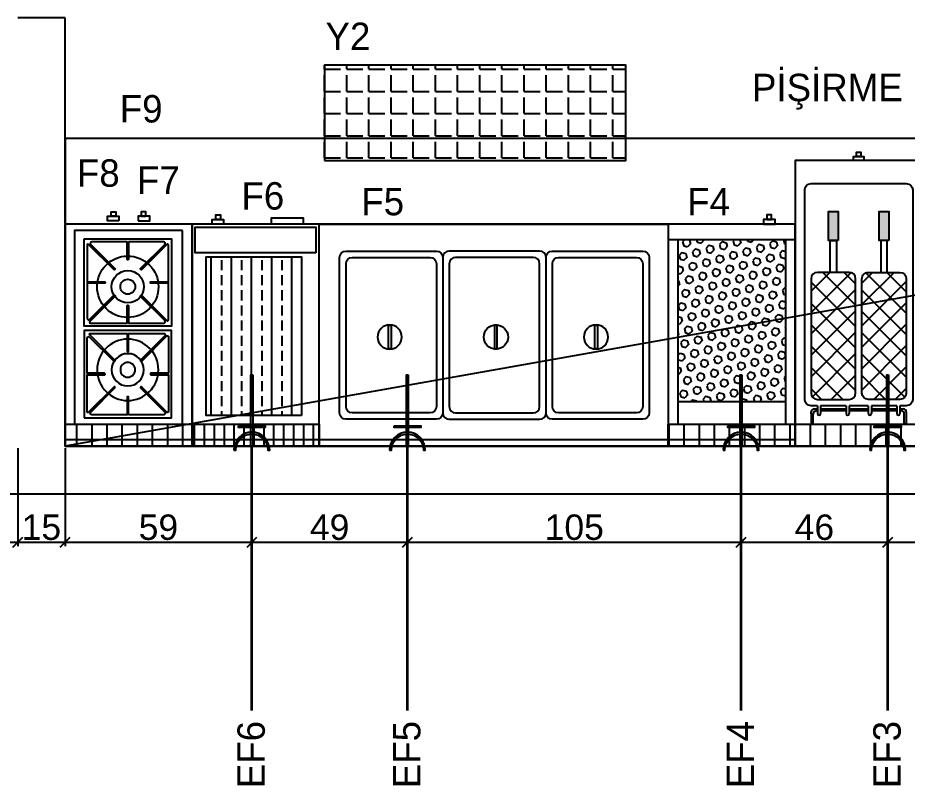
# Model space of a CAD drawing. Header units: millimetres. Extents: x 63882 to 85892, y -58394 to -53173.
# Drawn here: x 69364.8 to 69645, y -55480.7 to -55238.9 of the extents above; entities that cross this region are included whole.
import ezdxf
from ezdxf.enums import TextEntityAlignment as Align

# ---------------------------------------------------------------- set-up
doc = ezdxf.new("R2010")
doc.units = ezdxf.units.MM
doc.header["$LTSCALE"] = 5
doc.layers.add('ELEKTRİK', color=10, linetype='Continuous')
doc.layers.add('S2000-002 Çizgi', color=7, linetype='Continuous')
doc.layers.add('ELK', color=1, linetype='Continuous', lineweight=35)
doc.styles.get("Standard").update_dxf_attribs({"font": 'arial.ttf'})
doc.styles.add('TAKSİM', font='GOTHIC.TTF', dxfattribs={"height": 20})
doc.dimstyles.new('OLCU50', dxfattribs={"dimtxt": 8, "dimasz": 3, "dimexe": 1.25, "dimexo": 0.625, "dimtad": 1, "dimdec": 0, "dimtxsty": 'Standard', "dimblk": 'OBLIQUE', "dimcen": 2.5, "dimclrd": 256, "dimclre": 251, "dimclrt": 25, "dimadec": 0, "dimazin": 0, "dimtfac": 1, "dimtdec": 0, "dimtmove": 0, "dimatfit": 3, "dimldrblk": 'OBLIQUE', "dimfxl": 1, "dimarcsym": 0})
pattern_1 = [(45, (-3503.476326109328, -4976.522435194268), (-3.367596045400931, 3.367596045400932), []), (135, (-3503.476326109328, -4976.522435194268), (-3.367596045400932, -3.367596045400931), [])]
pattern_2 = [(45, (-3543.476326109328, -4976.522435194268), (-3.367596045400931, 3.367596045400932), []), (135, (-3543.476326109328, -4976.522435194268), (-3.367596045400932, -3.367596045400931), [])]

# ---------------------------------------------------------------- blocks, each defined once
blk = doc.blocks.new('A$C604B7618')
at = {"layer": 'S2000-002 Çizgi'}
blk.add_lwpolyline([(9.0837897915e-06, 30.56934416526383), (30.56934988002058, 30.56934416526383), (30.56934988002058, 3.3690312193e-06), (9.0837897915e-06, 3.3690312193e-06), (9.0837897915e-06, 30.56934416526383)], dxfattribs=at)
blk.add_lwpolyline([(15.54676230766154, 29.52101286223842), (15.54676230766154, 23.4406913046887, -0.4142135623730951), (15.33709604705655, 23.23102504408325), (15.23226291675382, 23.23102504408325, -0.4142135623730951), (15.02259665614838, 23.4406913046887), (15.02259665614838, 29.52101286223842), (2.684429298277336, 29.52101286223842, 0.6681786379192877), (2.313788211627525, 28.62620612407591), (10.80522009634524, 20.13477423935729, -0.8104432851896715), (10.38341604437301, 19.81529611802944), (1.585224429712525, 28.61348773269038, 0.6681786379193126), (1.048340386815198, 28.39110308070031), (1.048340386815198, 15.54675659290387), (7.128661944364921, 15.54675659290387, -0.4142135623730951), (7.338328204970366, 15.33709033229934), (7.338328204970366, 15.23225720199661, -0.4142135623730951), (7.128661944364921, 15.02259094139117), (1.048340386815198, 15.02259094139117), (1.048340386815198, 2.684423583519674, 0.6681786379192877), (1.943147124977713, 2.313782496869862), (10.43457900969588, 10.80521438158757, -0.8104432851896715), (10.75405713102418, 10.3834103296158), (1.955865516363246, 1.585218714955772, 0.6681786379193126), (2.17825016835377, 1.048334672058444), (15.02259665614838, 1.048334672057535), (15.02259665614838, 7.128656229607258, -0.4142135623730951), (15.23226291675382, 7.338322490212701), (15.33709604705655, 7.338322490212701, -0.4142135623730951), (15.54676230766154, 7.128656229607258), (15.54676230766154, 1.048334672057535), (27.88492966553258, 1.048334672057535, 0.6681786379192877), (28.25557075218285, 1.94314141022005), (19.76413886746513, 10.43457329493776, -0.8104432851896717), (20.18594291943736, 10.75405141626561), (28.9841345340974, 1.955859801605583, 0.6681786379193126), (29.52101857699472, 2.178244453595652), (29.52101857699472, 15.02259094139117), (23.440697019445, 15.02259094139117, -0.4142135623730951), (23.23103075883955, 15.23225720199661), (23.23103075884001, 15.33709033229934, -0.4142135623730951), (23.440697019445, 15.54675659290387), (29.52101857699472, 15.54675659290387), (29.52101857699472, 28.39110308070031, 0.6681786379193126), (28.9841345340974, 28.61348773269038), (20.18594291943736, 19.81529611802944, -0.8104432851896715), (19.76413886746513, 20.13477423935729), (28.25557075218285, 28.62620612407591, 0.6681786379192877), (27.88492966553258, 29.52101286223842)], format="xyb", close=True, dxfattribs=at)
for radius in [10.75000880901227, 5.655118676306867, 2.598184596683391]:
    blk.add_circle((15.28470044665027, 13.79798802426285), radius, dxfattribs=at)
blk = doc.blocks.new('A$C75D42FA3')
at = {"layer": 'S2000-002 Çizgi'}
h = blk.add_hatch(dxfattribs=at)
h.set_pattern_fill('ANSI31', color=256, scale=1.5, angle=45, style=0)
h.set_pattern_definition([(90, (-2508.419017837878, -6411.801167587197), (-4.762499999999998, 9e-16), [])])
h.paths.add_polyline_path([(40.00002483046046, 66.91601089564074), (40.00002483046046, 73.91601089564074), (2.483046046108939e-05, 73.91601089564074), (2.483046046108939e-05, 66.91601089564074)])
for points in [[(2.483046046108939e-05, 3.916010895640738), (40.00002483046228, 3.916010895640738), (40.00002483046046, 73.91601089564074), (2.483046046108939e-05, 73.91601089564074)], [(40.00002483046046, 66.91601089564074), (2.483046046108939e-05, 66.91601089564074), (2.483046046108939e-05, 73.91601089564074), (40.00002483046046, 73.91601089564074)], [(3.000024830460461, 5.916010895640738), (37.00002483046228, 5.916010895640738), (37.00002483046046, 66.91601089564074), (3.000024830460461, 66.91601089564074)], [(16.97904888955782, 2.916010895640738), (13.33404888955829, 2.916010895640738), (13.33404888955829, 1.458010895642019), (16.97904888955782, 1.458010895642019)], [(23.02100077136402, 2.916010895640738), (26.66600077136536, 2.916010895640738), (26.66600077136536, 1.458010895642019), (23.02100077136402, 1.458010895642019)], [(16.01194195052994, 1.458010895642019), (14.55394195052941, 1.458010895642019), (14.55394195052941, 1.089564329959103e-05), (16.01194195052994, 1.089564329959103e-05)], [(23.9881077103928, 1.458010895642019), (25.44610771039333, 1.458010895642019), (25.44610771039333, 1.089564329959103e-05), (23.9881077103928, 1.089564329959103e-05)]]:
    blk.add_lwpolyline(points, close=True, dxfattribs=at)
at = {"layer": 'S2000-002 Çizgi', "xscale": -0.8999999999996362, "yscale": 0.8999999999996362, "zscale": 0.9}
blk.add_blockref('A$C604B7618', (34.00003300587196, 37.40360114691566), dxfattribs=at)
at = {"layer": 'S2000-002 Çizgi', "xscale": 0.8999999999996362, "yscale": 0.8999999999996362, "zscale": 0.8999999999996362, "rotation": 180}
blk.add_blockref('A$C604B7618', (34.00003300587196, 36.06322986375517), dxfattribs=at)
blk = doc.blocks.new('A$C10DD08F9')
at = {"layer": 'S2000-002 Çizgi'}
h = blk.add_hatch(dxfattribs=at)
h.set_pattern_fill('ANSI31', color=256, scale=1.5, angle=45, style=0)
h.set_pattern_definition([(90, (-3928.432138287004, -4962.945778667179), (-4.762499999999998, 9e-16), [])])
h.paths.add_polyline_path([(39.99999906580388, 65.91599042231019), (39.99999906580388, 72.91599042230928), (-9.341961231257301e-07, 72.91599042230928), (-9.341961231257301e-07, 65.91599042231019)])
h = blk.add_hatch(dxfattribs=at)
h.set_pattern_fill('HEX', color=256, scale=0.4, angle=45, style=0)
h.set_pattern_definition([(45, (-4118.818437879316, -4991.207810600419), (-1.555425615003173, 1.555425615003173), [1.27, -2.54]), (165, (-4118.818437879316, -4991.207810600419), (-0.5693252887881958, -2.124750903791368), [1.27, -2.54]), (104.9999999999999, (-4117.920412267207, -4990.309784988312), (-2.124750903791368, -0.5693252887881949), [1.27, -2.54])])
h.paths.add_polyline_path([(36.99999906580388, 58.91599042231019), (2.999999065803876, 58.91599042231019), (2.999999065803877, 7.915990422310187), (36.99999906580388, 7.915990422310187)])
blk.add_line((-9.341961231257301e-07, 7.915990422310188), (39.99999906580388, 7.915990422310188), dxfattribs=at)
for points in [[(-9.341961231257301e-07, 2.915990422310188), (39.99999906580388, 2.915990422310188), (39.99999906580388, 72.91599042231019), (-9.341961231257301e-07, 72.91599042231019)], [(-9.341961231257301e-07, 72.91599042230928), (39.99999906580388, 72.91599042230928), (39.99999906580388, 65.91599042231019), (-9.341961231257301e-07, 65.91599042231019)], [(2.999999065803877, 58.91599042231019), (36.99999906580388, 58.91599042231019), (36.99999906580388, 65.91599042231019), (2.999999065803877, 65.91599042231019)], [(9.94486836778242, 2.915990422310188), (6.299868367781983, 2.915990422310188), (6.299868367781983, 1.457990422309649), (9.94486836778242, 1.457990422309649)], [(8.977761428752729, 1.457990422309649), (7.519761428754009, 1.457990422309649), (7.519761428754009, -9.57768997977837e-06), (8.977761428752729, -9.57768997977837e-06)]]:
    blk.add_lwpolyline(points, close=True, dxfattribs=at)
blk.add_lwpolyline([(2.999999065803877, 62.91599042231019), (2.999999065803877, 7.915990422310188), (36.99999906580388, 7.915990422310188), (36.99999906580388, 62.91599042231019)], dxfattribs=at)
blk = doc.blocks.new('A$C606A0E10')
at = {"layer": 'S2000-002 Çizgi'}
h = blk.add_hatch(dxfattribs=at)
h.set_pattern_fill('ANSI31', color=256, scale=25, angle=45, style=0)
h.set_pattern_definition([(90, (-3682.999996235978, -7890.54763265711), (-3.125, 7e-16), [])])
h.paths.add_polyline_path([(9.626631253922824e-06, 72.91599042230746), (9.626631253922824e-06, 65.91599042230837), (40.00000962663034, 65.91599042230837), (40.00000962663034, 72.91599042230746)])
h = blk.add_hatch(dxfattribs=at)
h.set_pattern_fill('ANSI33', color=256, angle=45, style=0)
h.set_pattern_definition([(90, (-2871.403787151812, -4914.46055025744), (-6.349999999999999, 1.3e-15), []), (90, (-2868.228785780403, -4911.285548886028), (-6.349999999999999, 1.3e-15), [3.174999999999999, -1.587499999999999])])
h.paths.add_polyline_path([(35.52884662762881, 63.20599334096688), (5.528846627626991, 63.20599334096687), (5.528846627626989, 13.20599334096778), (35.52884662762881, 13.20599334096778)])
for points in [[(9.626631253922824e-06, 2.915990422308369), (40.00000962663034, 2.915990422308369), (40.00000962663034, 72.91599042230837), (9.626631253922824e-06, 72.91599042230837)], [(9.626631253922824e-06, 72.91599042230746), (40.00000962663034, 72.91599042230746), (40.00000962663034, 65.91599042230837), (9.626631253922824e-06, 65.91599042230837)], [(5.52884662762699, 63.20599334096687), (35.52884662762881, 63.20599334096687), (35.52884662762881, 13.20599334096778), (5.52884662762699, 13.20599334096778)], [(1.000009626630344, 11.91599042230746), (39.00000962663034, 11.91599042230746), (39.00000962663034, 3.915990422308369), (1.000009626630344, 3.915990422308369)], [(5.000009626630344, 2.915990422308369), (15.00000962663034, 2.915990422308369), (15.00000962663034, 0.9159904223074591), (5.000009626630344, 0.9159904223074591)], [(30.05514032465271, 2.915990422308369), (33.70014032465224, 2.915990422308369), (33.70014032465224, 1.45799042230783), (30.05514032465271, 1.45799042230783)], [(31.02224726368149, 1.45799042230783), (32.48024726368021, 1.45799042230783), (32.48024726368021, -9.577691798767773e-06), (31.02224726368149, -9.577691798767773e-06)]]:
    blk.add_lwpolyline(points, close=True, dxfattribs=at)
blk = doc.blocks.new('A$C4383204F')
at = {"layer": 'S2000-002 Çizgi'}
for points in [[(50.99999766901965, 32.4999976342533), (1.999997669019649, 32.49999763425512, 0.4142135623731128), (-2.330980351e-06, 30.49999763425513), (-2.330980351e-06, 1.999997634253304, 0.4142135623730951), (1.999997669019649, -2.3657466954e-06), (50.99999766901965, -2.3657448764e-06, 0.4142135623730774), (52.99999766901965, 1.999997634255123), (52.99999766901965, 30.49999763425331, 0.4142135623730951)], [(48.99999766901965, 30.4999976342524), (3.999997669021468, 30.49999763425331, 0.4142135623731679), (1.999997669019649, 28.4999976342533), (1.999997669021468, 3.999997634253304, 0.4142135623731362), (3.999997669021468, 1.999997634253304), (48.99999766901965, 1.999997634254214, 0.4142135623730466), (50.99999766901965, 3.999997634254214), (50.99999766901965, 28.4999976342524, 0.4142135623730541)]]:
    blk.add_lwpolyline(points, format="xyb", close=True, dxfattribs=at)
blk.add_lwpolyline([(29.67919339761647, 16.18015940963141), (22.18133488563399, 16.18015940963141), (22.18133488563399, 15.43078995374253), (29.67919339761647, 15.43078995374253)], close=True, dxfattribs=at)
blk.add_circle((25.93026414162523, 15.78015940963178), 3.823091046240757, dxfattribs=at)
blk = doc.blocks.new('A$C662C3301')
at = {"layer": 'S2000-002 Çizgi'}
blk.add_lwpolyline([(0.0002472584892529994, 70.00004078797065), (110.0002472584893, 70.00004078797065), (110.0002472584893, 4.078797064721584e-05), (0.0002472584892529994, 4.078797064721584e-05)], close=True, dxfattribs=at)
at = {"layer": 'S2000-002 Çizgi', "extrusion": (0, 0, -1), "zscale": -1, "rotation": 90}
for p in [(-6.500249624237767, 8.500043118954636), (-71.50024962423777, 8.500043118954636)]:
    blk.add_blockref('A$C4383204F', p, dxfattribs=at)
at = {"layer": 'S2000-002 Çizgi', "rotation": 90}
blk.add_blockref('A$C4383204F', (71.50024489274801, 8.500043118954636), dxfattribs=at)
blk = doc.blocks.new('A$C537127FE')
at = {"layer": 'S2000-002 Çizgi'}
h = blk.add_hatch(dxfattribs=at)
h.set_pattern_fill('ANSI31', color=256, scale=1.5, angle=45, style=0)
h.set_pattern_definition([(90, (-3458.603068769563, -4973.738686484537), (-4.762499999999998, 9e-16), [])])
h.paths.add_polyline_path([(2.237138688e-07, 92.62440592475286), (2.237138688e-07, 85.62440592475288), (80.00000022371385, 85.62440592475288), (80.00000022371385, 92.62440592475286)])
h = blk.add_hatch(color=256, dxfattribs=at)
h.paths.add_polyline_path([(35.00000022371342, 81.80148449814897), (35.00000022371387, 82.43931733576937), (35.00000022371478, 85.62440592475376), (34.36216738609437, 85.62440592475288), (34.36216738609437, 82.43931733576937, -0.4142135623722854), (33.3621673860971, 81.43931733576937), (33.00000022371432, 81.43931733576754), (33.00000022371432, 80.80148449814806), (34.00000022371524, 80.80148449814988, 0.414213562372296)])
h.paths.add_polyline_path([(32.00000022371432, 81.43931733576846), (24.00000022371478, 81.43931733576846), (24.00000022371387, 80.80148449814897), (32.00000022371432, 80.80148449814897)])
h.paths.add_polyline_path([(23.00000022371432, 81.43931733576846), (17.00000022371341, 81.43931733576846), (17.00000022371341, 80.80148449814897), (23.00000022371432, 80.80148449814897)])
h.paths.add_polyline_path([(16.0000002237125, 81.43931733576754), (8.000000223713414, 81.43931733576846), (8.000000223713414, 80.80148449814988), (16.00000022371296, 80.80148449814988)])
h.paths.add_polyline_path([(5.637833061332913, 82.43931733576757), (5.637833061333366, 85.62440592475288), (5.000000223712958, 85.62440592475288), (5.000000223714323, 81.80148449814988, 0.4142135623730951), (6.000000223714322, 80.80148449814988), (6.637833061333366, 80.80148449814988), (7.000000223713413, 80.80148449814988), (7.000000223713413, 81.43931733576846), (6.637833061332913, 81.43931733576846, -0.4142135623728287)])
h = blk.add_hatch(color=256, dxfattribs=at)
h.paths.add_polyline_path([(75.00000022371343, 81.80148449814897), (75.00000022371387, 82.43931733576937), (75.00000022371478, 85.62440592475376), (74.36216738609438, 85.62440592475288), (74.36216738609438, 82.43931733576937, -0.4142135623722854), (73.3621673860971, 81.43931733576937), (73.00000022371431, 81.43931733576754), (73.00000022371431, 80.80148449814806), (74.00000022371523, 80.80148449814988, 0.414213562372296)])
h.paths.add_polyline_path([(72.00000022371431, 81.43931733576846), (64.00000022371478, 81.43931733576846), (64.00000022371385, 80.80148449814897), (72.00000022371431, 80.80148449814897)])
h.paths.add_polyline_path([(63.00000022371432, 81.43931733576846), (57.00000022371341, 81.43931733576846), (57.00000022371341, 80.80148449814897), (63.00000022371432, 80.80148449814897)])
h.paths.add_polyline_path([(56.00000022371251, 81.43931733576754), (48.00000022371341, 81.43931733576846), (48.00000022371341, 80.80148449814988), (56.00000022371296, 80.80148449814988)])
h.paths.add_polyline_path([(45.63783306133291, 82.43931733576757), (45.63783306133337, 85.62440592475288), (45.00000022371295, 85.62440592475288), (45.00000022371432, 81.80148449814988, 0.4142135623730951), (46.00000022371432, 80.80148449814988), (46.63783306133336, 80.80148449814988), (47.00000022371341, 80.80148449814988), (47.00000022371341, 81.43931733576846), (46.63783306133291, 81.43931733576846, -0.4142135623728287)])
h = blk.add_hatch(dxfattribs=at)
h.set_pattern_fill('ANSI37', color=256, scale=1.5, style=0)
h.set_pattern_definition(pattern_2)
h.paths.add_polyline_path([(19.00000022371387, 75.84065721502066, 0.4142135623730686), (17.00000022371405, 77.84065721502066), (7.000000223713597, 77.84065721502157, 0.4142135623731176), (5.000000223713414, 75.8406572150216), (5.000000223712958, 39.84065721502341, 0.4142135623730725), (7.000000223712777, 37.84065721502339), (17.00000022371369, 37.84065721502247, 0.4142135623731216), (19.00000022371387, 39.84065721502247)])
h = blk.add_hatch(dxfattribs=at)
h.set_pattern_fill('ANSI37', color=256, scale=1.5, style=0)
h.set_pattern_definition(pattern_2)
h.paths.add_polyline_path([(35.00000022371433, 75.8406572150216, 0.414213562373118), (33.00000022371414, 77.84065721502157), (23.00000022371369, 77.84065721502066, 0.4142135623730686), (21.00000022371387, 75.84065721502066), (21.00000022371387, 39.84065721502247, 0.4142135623731216), (23.00000022371405, 37.84065721502247), (33.00000022371496, 37.84065721502339, 0.4142135623730722), (35.00000022371478, 39.84065721502341)])
h = blk.add_hatch(dxfattribs=at)
h.set_pattern_fill('ANSI37', color=256, scale=1.5, style=0)
h.set_pattern_definition(pattern_1)
h.paths.add_polyline_path([(59.00000022371385, 75.84065721502066, 0.4142135623730679), (57.00000022371405, 77.84065721502066), (47.0000002237136, 77.84065721502157, 0.414213562373118), (45.00000022371341, 75.8406572150216), (45.00000022371295, 39.84065721502341, 0.4142135623730721), (47.00000022371278, 37.84065721502339), (57.00000022371368, 37.84065721502247, 0.4142135623731221), (59.00000022371385, 39.84065721502247)])
h = blk.add_hatch(dxfattribs=at)
h.set_pattern_fill('ANSI37', color=256, scale=1.5, style=0)
h.set_pattern_definition(pattern_1)
h.paths.add_polyline_path([(75.00000022371431, 75.8406572150216, 0.414213562373118), (73.00000022371412, 77.84065721502157), (63.00000022371368, 77.84065721502066, 0.4142135623730679), (61.00000022371387, 75.84065721502066), (61.00000022371387, 39.84065721502247, 0.4142135623731221), (63.00000022371405, 37.84065721502247), (73.00000022371495, 37.84065721502339, 0.4142135623730722), (75.00000022371478, 39.84065721502341)])
for points in [[(10.49462161914152, 27.84065721502248), (13.5053788282853, 27.84065721502248), (13.5053788282853, 18.67536257861775), (10.49462161914152, 18.67536257861775)], [(26.49462161914243, 27.84065721502248), (29.50537882828621, 27.84065721502248), (29.50537882828621, 18.67536257861775), (26.49462161914243, 18.67536257861775)], [(50.49462161914153, 27.84065721502248), (53.50537882828529, 27.84065721502248), (53.50537882828529, 18.67536257861775), (50.49462161914153, 18.67536257861775)], [(66.49462161914242, 27.84065721502248), (69.50537882828621, 27.84065721502248), (69.50537882828621, 18.67536257861775), (66.49462161914242, 18.67536257861775)]]:
    blk.add_hatch(color=256, dxfattribs=at).paths.add_polyline_path(points)
for p, q in [((5.000000223714323, 81.80148449814988), (5.000000223713868, 85.62440592475288)), ((5.000000223713868, 85.62440592475288), (5.637833061333366, 85.62440592475288)), ((5.637833061333366, 85.62440592475288), (5.637833061332913, 82.43931733576846)), ((34.36216738609437, 85.62440592475288), (34.36216738609437, 82.43931733576937)), ((35.00000022371387, 85.62440592475288), (34.36216738609437, 85.62440592475288)), ((35.00000022371387, 82.43931733576937), (35.00000022371433, 85.62440592475288)), ((45.00000022371387, 85.62440592475288), (45.63783306133337, 85.62440592475288)), ((45.00000022371432, 81.80148449814988), (45.00000022371387, 85.62440592475288)), ((45.63783306133337, 85.62440592475288), (45.63783306133291, 82.43931733576846)), ((75.00000022371387, 85.62440592475288), (74.36216738609438, 85.62440592475288)), ((74.36216738609438, 85.62440592475288), (74.36216738609438, 82.43931733576937)), ((75.00000022371387, 82.43931733576937), (75.00000022371431, 85.62440592475288)), ((6.637833061332913, 81.43931733576846), (7.000000223712959, 81.43931733576846)), ((7.000000223713413, 79.84065721502157), (7.000000223713413, 82.31664197863849)), ((8.000000223713414, 79.84065721502157), (8.000000223713414, 82.31664197863849)), ((8.00000022371296, 81.43931733576846), (16.00000022371341, 81.43931733576846)), ((16.00000022371341, 79.84065721502157), (16.00000022371341, 82.31664197863849)), ((17.00000022371341, 79.84065721502157), (17.00000022371341, 82.31664197863849)), ((17.00000022371341, 81.43931733576846), (23.00000022371432, 81.43931733576846)), ((23.00000022371432, 79.84065721502157), (23.00000022371432, 82.31664197863849)), ((24.00000022371433, 79.84065721502157), (24.00000022371433, 82.31664197863849)), ((24.00000022371433, 81.43931733576846), (32.00000022371432, 81.43931733576846)), ((32.00000022371432, 79.84065721502157), (32.00000022371432, 82.31664197863849)), ((33.00000022371432, 79.84065721502157), (33.00000022371432, 82.31664197863849)), ((33.00000022371387, 81.43931733576846), (33.36216738609437, 81.43931733576937)), ((35.00000022371387, 82.43931733576937), (35.00000022371342, 81.80148449814988)), ((46.63783306133291, 81.43931733576846), (47.00000022371296, 81.43931733576846)), ((47.00000022371341, 79.84065721502157), (47.00000022371341, 82.31664197863849)), ((48.00000022371341, 79.84065721502157), (48.00000022371341, 82.31664197863849)), ((48.00000022371296, 81.43931733576846), (56.00000022371341, 81.43931733576846)), ((56.00000022371341, 79.84065721502157), (56.00000022371341, 82.31664197863849)), ((57.00000022371341, 79.84065721502157), (57.00000022371341, 82.31664197863849)), ((57.00000022371341, 81.43931733576846), (63.00000022371432, 81.43931733576846)), ((63.00000022371432, 79.84065721502157), (63.00000022371432, 82.31664197863849)), ((64.00000022371434, 79.84065721502157), (64.00000022371434, 82.31664197863849)), ((64.00000022371434, 81.43931733576846), (72.00000022371431, 81.43931733576846)), ((72.00000022371431, 79.84065721502157), (72.00000022371431, 82.31664197863849)), ((73.00000022371431, 79.84065721502157), (73.00000022371431, 82.31664197863849)), ((73.00000022371387, 81.43931733576846), (73.36216738609438, 81.43931733576937)), ((75.00000022371387, 82.43931733576937), (75.00000022371343, 81.80148449814988)), ((6.637833061333366, 80.80148449814988), (6.000000223714322, 80.80148449814988)), ((7.000000223713868, 80.80148449814988), (6.637833061333366, 80.80148449814988)), ((16.00000022371296, 80.80148449814988), (8.000000223713414, 80.80148449814988)), ((23.00000022371478, 80.80148449814897), (17.00000022371341, 80.80148449814988)), ((32.00000022371478, 80.80148449814897), (24.00000022371478, 80.80148449814897)), ((34.00000022371342, 80.80148449814988), (33.00000022371432, 80.80148449814897)), ((46.63783306133336, 80.80148449814988), (46.00000022371432, 80.80148449814988)), ((47.00000022371385, 80.80148449814988), (46.63783306133336, 80.80148449814988)), ((56.00000022371296, 80.80148449814988), (48.00000022371341, 80.80148449814988)), ((63.00000022371477, 80.80148449814897), (57.00000022371341, 80.80148449814988)), ((72.00000022371478, 80.80148449814897), (64.00000022371478, 80.80148449814897)), ((74.00000022371341, 80.80148449814988), (73.00000022371431, 80.80148449814897))]:
    blk.add_line(p, q, dxfattribs=at)
for points in [[(2.237138688e-07, 2.624405924752863), (80.00000022371385, 2.624405924752863), (80.00000022371385, 92.62440592475286), (2.237138688e-07, 92.62440592475286)], [(2.237138688e-07, 92.62440592475286), (80.00000022371385, 92.62440592475286), (80.00000022371385, 85.62440592475288), (2.237138688e-07, 85.62440592475288)], [(11.00000022371341, 37.84065721502247), (11.00000022371341, 27.84065721502248), (13.00000022371341, 27.84065721502248), (13.00000022371341, 37.84065721502247)], [(29.00000022371433, 37.84065721502247), (29.00000022371433, 27.84065721502248), (27.00000022371432, 27.84065721502248), (27.00000022371432, 37.84065721502247)], [(51.00000022371341, 37.84065721502247), (51.00000022371341, 27.84065721502248), (53.00000022371341, 27.84065721502248), (53.00000022371341, 37.84065721502247)], [(69.00000022371434, 37.84065721502247), (69.00000022371434, 27.84065721502248), (67.00000022371432, 27.84065721502248), (67.00000022371432, 37.84065721502247)], [(10.49462161914152, 27.84065721502248), (13.5053788282853, 27.84065721502248), (13.5053788282853, 18.67536257861775), (10.49462161914152, 18.67536257861775)], [(26.49462161914243, 27.84065721502248), (29.50537882828621, 27.84065721502248), (29.50537882828621, 18.67536257861775), (26.49462161914243, 18.67536257861775)], [(50.49462161914153, 27.84065721502248), (53.50537882828529, 27.84065721502248), (53.50537882828529, 18.67536257861775), (50.49462161914153, 18.67536257861775)], [(66.49462161914242, 27.84065721502248), (69.50537882828621, 27.84065721502248), (69.50537882828621, 18.67536257861775), (66.49462161914242, 18.67536257861775)], [(18.35975022371303, 2.624405924752863), (21.64025022371379, 2.624405924752863), (21.64025022371379, 1.312205924752561), (18.35975022371303, 1.312205924752561)], [(19.34390022371326, 1.312205924752561), (20.65610022371357, 1.312205924752561), (20.65610022371357, 5.9247522586e-06), (19.34390022371326, 5.9247522586e-06)], [(58.35975022371304, 2.624405924752863), (61.64025022371379, 2.624405924752863), (61.64025022371379, 1.312205924752561), (58.35975022371304, 1.312205924752561)], [(59.34390022371326, 1.312205924752561), (60.65610022371356, 1.312205924752561), (60.65610022371356, 5.9247522586e-06), (59.34390022371326, 5.9247522586e-06)]]:
    blk.add_lwpolyline(points, close=True, dxfattribs=at)
for points in [[(35.00000022371342, 9.840657215022475), (5.000000223713868, 9.840657215022475, -0.4142135623730951), (3.000000223713868, 11.84065721502247), (3.000000223713868, 77.84065721502157, -0.4142135623730951), (5.000000223713868, 79.84065721502157), (7.000000223713413, 79.84065721502157)], [(33.00000022371432, 79.84065721502157), (35.00000022371387, 79.84065721502157, -0.4142135623731034), (37.00000022371387, 77.84065721502157), (37.00000022371341, 11.84065721502247, -0.4142135623730951), (35.00000022371342, 9.840657215022475), (29.00000022371433, 9.840657215022475)], [(69.00000022371434, 9.840657215022475), (45.00000022371387, 9.840657215022475, -0.4142135623730951), (43.00000022371387, 11.84065721502247), (43.00000022371387, 77.84065721502157, -0.4142135623730951), (45.00000022371387, 79.84065721502157), (47.00000022371341, 79.84065721502157)], [(73.00000022371431, 79.84065721502157), (75.00000022371387, 79.84065721502157, -0.4142135623731034), (77.00000022371387, 77.84065721502157), (77.00000022371341, 11.84065721502247, -0.4142135623730951), (75.00000022371343, 9.840657215022475), (69.00000022371434, 9.840657215022475)]]:
    blk.add_lwpolyline(points, format="xyb", dxfattribs=at)
for points in [[(8.000000223713414, 79.84065721502157), (16.00000022371341, 79.84065721502157)], [(17.00000022371341, 79.84065721502157), (23.00000022371432, 79.84065721502157)], [(24.00000022371433, 79.84065721502157), (32.00000022371432, 79.84065721502157)], [(48.00000022371341, 79.84065721502157), (56.00000022371341, 79.84065721502157)], [(57.00000022371341, 79.84065721502157), (63.00000022371432, 79.84065721502157)], [(64.00000022371434, 79.84065721502157), (72.00000022371431, 79.84065721502157)]]:
    blk.add_lwpolyline(points, dxfattribs=at)
for points in [[(7.000000223713413, 77.84065721502157), (17.00000022371387, 77.84065721502066, -0.4142135623730951), (19.00000022371387, 75.84065721502066), (19.00000022371387, 39.84065721502247, -0.4142135623730951), (17.00000022371387, 37.84065721502247), (7.000000223712959, 37.84065721502339, -0.4142135623730951), (5.000000223712958, 39.84065721502338), (5.000000223713414, 75.84065721502157, -0.4142135623730951)], [(33.00000022371432, 77.84065721502157), (23.00000022371387, 77.84065721502066, 0.4142135623730951), (21.00000022371387, 75.84065721502066), (21.00000022371387, 39.84065721502247, 0.4142135623730951), (23.00000022371387, 37.84065721502247), (33.00000022371478, 37.84065721502339, 0.4142135623730951), (35.00000022371478, 39.84065721502338), (35.00000022371433, 75.84065721502157, 0.4142135623730951)], [(47.00000022371341, 77.84065721502157), (57.00000022371387, 77.84065721502066, -0.4142135623730951), (59.00000022371385, 75.84065721502066), (59.00000022371385, 39.84065721502247, -0.4142135623730951), (57.00000022371387, 37.84065721502247), (47.00000022371296, 37.84065721502339, -0.4142135623730951), (45.00000022371295, 39.84065721502338), (45.00000022371341, 75.84065721502157, -0.4142135623730951)], [(73.00000022371431, 77.84065721502157), (63.00000022371387, 77.84065721502066, 0.4142135623730951), (61.00000022371387, 75.84065721502066), (61.00000022371387, 39.84065721502247, 0.4142135623730951), (63.00000022371387, 37.84065721502247), (73.00000022371476, 37.84065721502339, 0.4142135623730951), (75.00000022371478, 39.84065721502338), (75.00000022371431, 75.84065721502157, 0.4142135623730951)]]:
    blk.add_lwpolyline(points, format="xyb", close=True, dxfattribs=at)
for centre, radius, start, end in [((6.000000223714322, 81.80148449814988), 1, 180, 270), ((6.637833061332913, 82.43931733576846), 1, 180, 270), ((7.500000223713413, 82.31664197863849), 0.5, 0, 180), ((16.50000022371341, 82.31664197863849), 0.5, 0, 180), ((23.50000022371432, 82.31664197863849), 0.5, 0, 180), ((32.50000022371433, 82.31664197863849), 0.5, 0, 180), ((33.36216738609437, 82.43931733576937), 1, 270, 0), ((34.00000022371342, 81.80148449814988), 1, 270, 0), ((46.00000022371432, 81.80148449814988), 1, 180, 270), ((46.63783306133291, 82.43931733576846), 1, 180, 270), ((47.50000022371341, 82.31664197863849), 0.5, 0, 180), ((56.50000022371341, 82.31664197863849), 0.5, 0, 180), ((63.50000022371432, 82.31664197863849), 0.5, 0, 180), ((72.50000022371431, 82.31664197863849), 0.5, 0, 180), ((73.36216738609438, 82.43931733576937), 1, 270, 0), ((74.00000022371341, 81.80148449814988), 1, 270, 0)]:
    blk.add_arc(centre, radius, start, end, dxfattribs=at)
blk = doc.blocks.new('A$C50025146')
at = {"layer": 'ELEKTRİK'}
h = blk.add_hatch(color=256, dxfattribs=at)
edge = h.paths.add_edge_path()
edge.add_line((23.70435837441619, 11.25333161261187), (23.70435837441619, 10.69066721622039))
edge.add_ellipse((23.70435837441619, 5.626687648689767), major_axis=(3.580774291992597, -3.580774291992606), ratio=0.9999999999999413, start_angle=134.9999999999983, end_angle=314.9999999999983)
edge.add_line((23.70435837441619, 0.5627080811555061), (23.70435837441619, 4.368476402305532e-05))
edge.add_ellipse((23.70435837441619, 5.626687648689767), major_axis=(3.978638102213783, 3.978638102213774), ratio=0.9999999999999128, start_angle=45.0000000000025, end_angle=225.0000000000025, ccw=False)
for points in [[(16.0258407970905, 9.846670621633166), (16.5885051934838, 9.846670621633166), (16.5885051934838, 1.406704675742731), (16.0258407970905, 1.406704675742731)], [(6.940050297998823e-05, 5.345355450490388), (6.940050297998823e-05, 5.908019846885509), (22.50664525620232, 5.908019846885509), (22.50664525620232, 5.345355450490388)]]:
    blk.add_hatch(color=256, dxfattribs=at).paths.add_polyline_path(points)
at = {"layer": 'ELEKTRİK', "elevation": 4.798666618537076e-08}
blk.add_lwpolyline([(23.70435837441437, 4.368476402305532e-05), (23.70435837441619, 0.5627080811555061, -0.9999999999999944), (23.70435837441619, 10.69066721622039), (23.70435837441619, 11.25333161261187, 0.9999999999999944)], format="xyb", close=True, dxfattribs=at)
at = {"layer": 'ELEKTRİK'}
for points, elevation in [([(16.0258407970905, 1.406704675742731), (16.0258407970905, 9.846670621633166), (16.5885051934838, 9.846670621633166), (16.5885051934838, 1.406704675742731)], 4.791194770819646e-08), ([(6.940050297998823e-05, 5.908019846885509), (22.50664525620232, 5.908019846885509), (22.50664525620232, 5.345355450490388), (6.940050297998823e-05, 5.345355450490388)], 4.794507297291503e-08)]:
    blk.add_lwpolyline(points, close=True, dxfattribs=dict(at, elevation=elevation))
blk = doc.blocks.new('_Oblique')
at = {"color": 0, "linetype": 'ByBlock', "lineweight": -2}
blk.add_line((-0.5, -0.5), (0.5, 0.5), dxfattribs=at)
blk = doc.blocks.new('*D101')
at = {"color": 251, "lineweight": -2, "ltscale": 5, "transparency": 16777216}
for p, q in [((69364.79268196865, -55374.57484068835), (69364.79268196865, -55405.44866032058)), ((69246.08260510901, -55389.57484068835), (69246.08260510901, -55405.44866032058))]:
    blk.add_line(p, q, dxfattribs=at)
at = {"lineweight": -2, "ltscale": 5, "transparency": 16777216}
blk.add_line((69246.08260510901, -55404.19866032058), (69364.79268196865, -55404.19866032058), dxfattribs=at)
at = {"layer": 'Defpoints', "color": 0, "ltscale": 5, "transparency": 16777216}
for p in [(69364.79268196865, -55373.94984068835), (69246.08260510901, -55388.94984068835), (69364.79268196865, -55404.19866032058)]:
    blk.add_point(p, dxfattribs=at)
at = {"lineweight": -2, "ltscale": 5, "transparency": 16777216, "xscale": 3, "yscale": 3, "zscale": 3, "rotation": 180}
blk.add_blockref('_Oblique', (69246.08260510901, -55404.19866032058), dxfattribs=at)
at = {"lineweight": -2, "ltscale": 5, "transparency": 16777216, "xscale": 3, "yscale": 3, "zscale": 3}
blk.add_blockref('_Oblique', (69364.79268196865, -55404.19866032058), dxfattribs=at)
at = {"color": 25, "ltscale": 5, "transparency": 16777216, "insert": (69305.43764353884, -55399.48907641881), "char_height": 8, "attachment_point": 5}
blk.add_mtext('119', dxfattribs=at)
blk = doc.blocks.new('*D102')
at = {"color": 251, "lineweight": -2, "ltscale": 5, "transparency": 16777216}
for p, q in [((69364.79268196865, -55374.57484068835), (69364.79268196865, -55405.44866032058)), ((69379.69010668408, -55374.57484068835), (69379.69010668408, -55405.44866032058))]:
    blk.add_line(p, q, dxfattribs=at)
at = {"lineweight": -2, "ltscale": 5, "transparency": 16777216}
blk.add_line((69364.79268196865, -55404.19866032058), (69379.69010668408, -55404.19866032058), dxfattribs=at)
at = {"layer": 'Defpoints', "color": 0, "ltscale": 5, "transparency": 16777216}
for p in [(69364.79268196865, -55373.94984068835), (69379.69010668408, -55373.94984068835), (69379.69010668408, -55404.19866032058)]:
    blk.add_point(p, dxfattribs=at)
at = {"lineweight": -2, "ltscale": 5, "transparency": 16777216, "xscale": 3, "yscale": 3, "zscale": 3, "rotation": 180}
blk.add_blockref('_Oblique', (69364.79268196865, -55404.19866032058), dxfattribs=at)
at = {"lineweight": -2, "ltscale": 5, "transparency": 16777216, "xscale": 3, "yscale": 3, "zscale": 3}
blk.add_blockref('_Oblique', (69379.69010668408, -55404.19866032058), dxfattribs=at)
at = {"color": 25, "ltscale": 5, "transparency": 16777216, "insert": (69372.24139432637, -55399.48907641881), "char_height": 8, "attachment_point": 5}
blk.add_mtext('15', dxfattribs=at)
blk = doc.blocks.new('*D103')
at = {"color": 251, "lineweight": -2, "ltscale": 5, "transparency": 16777216}
for p, q in [((69379.69010668408, -55374.57484068835), (69379.69010668408, -55405.44866032058)), ((69438.52500602823, -55389.57484068835), (69438.52500602823, -55405.44866032058))]:
    blk.add_line(p, q, dxfattribs=at)
at = {"lineweight": -2, "ltscale": 5, "transparency": 16777216}
blk.add_line((69379.69010668408, -55404.19866032058), (69438.52500602823, -55404.19866032058), dxfattribs=at)
at = {"layer": 'Defpoints', "color": 0, "ltscale": 5, "transparency": 16777216}
for p in [(69379.69010668408, -55373.94984068835), (69438.52500602823, -55388.94984068835), (69438.52500602823, -55404.19866032058)]:
    blk.add_point(p, dxfattribs=at)
at = {"lineweight": -2, "ltscale": 5, "transparency": 16777216, "xscale": 3, "yscale": 3, "zscale": 3, "rotation": 180}
blk.add_blockref('_Oblique', (69379.69010668408, -55404.19866032058), dxfattribs=at)
at = {"lineweight": -2, "ltscale": 5, "transparency": 16777216, "xscale": 3, "yscale": 3, "zscale": 3}
blk.add_blockref('_Oblique', (69438.52500602823, -55404.19866032058), dxfattribs=at)
at = {"color": 25, "ltscale": 5, "transparency": 16777216, "insert": (69409.10755635615, -55399.48907641881), "char_height": 8, "attachment_point": 5}
blk.add_mtext('59', dxfattribs=at)
blk = doc.blocks.new('*D104')
at = {"color": 251, "lineweight": -2, "ltscale": 5, "transparency": 16777216}
for p, q in [((69438.52500602823, -55389.57484068835), (69438.52500602823, -55405.44866032058)), ((69487.53830112886, -55389.57484068835), (69487.53830112886, -55405.44866032058))]:
    blk.add_line(p, q, dxfattribs=at)
at = {"lineweight": -2, "ltscale": 5, "transparency": 16777216}
blk.add_line((69438.52500602823, -55404.19866032058), (69487.53830112886, -55404.19866032058), dxfattribs=at)
at = {"layer": 'Defpoints', "color": 0, "ltscale": 5, "transparency": 16777216}
for p in [(69438.52500602823, -55388.94984068835), (69487.53830112886, -55388.94984068835), (69487.53830112886, -55404.19866032058)]:
    blk.add_point(p, dxfattribs=at)
at = {"lineweight": -2, "ltscale": 5, "transparency": 16777216, "xscale": 3, "yscale": 3, "zscale": 3, "rotation": 180}
blk.add_blockref('_Oblique', (69438.52500602823, -55404.19866032058), dxfattribs=at)
at = {"lineweight": -2, "ltscale": 5, "transparency": 16777216, "xscale": 3, "yscale": 3, "zscale": 3}
blk.add_blockref('_Oblique', (69487.53830112886, -55404.19866032058), dxfattribs=at)
at = {"color": 25, "ltscale": 5, "transparency": 16777216, "insert": (69463.03165357854, -55399.48907641881), "char_height": 8, "attachment_point": 5}
blk.add_mtext('49', dxfattribs=at)
blk = doc.blocks.new('*D105')
at = {"color": 251, "lineweight": -2, "ltscale": 5, "transparency": 16777216}
for p, q in [((69487.53830112886, -55389.57484068835), (69487.53830112886, -55405.44866032058)), ((69592.63407411153, -55389.57484068835), (69592.63407411153, -55405.44866032058))]:
    blk.add_line(p, q, dxfattribs=at)
at = {"lineweight": -2, "ltscale": 5, "transparency": 16777216}
blk.add_line((69487.53830112886, -55404.19866032058), (69592.63407411153, -55404.19866032058), dxfattribs=at)
at = {"layer": 'Defpoints', "color": 0, "ltscale": 5, "transparency": 16777216}
for p in [(69487.53830112886, -55388.94984068835), (69592.63407411153, -55388.94984068835), (69592.63407411153, -55404.19866032058)]:
    blk.add_point(p, dxfattribs=at)
at = {"lineweight": -2, "ltscale": 5, "transparency": 16777216, "xscale": 3, "yscale": 3, "zscale": 3, "rotation": 180}
blk.add_blockref('_Oblique', (69487.53830112886, -55404.19866032058), dxfattribs=at)
at = {"lineweight": -2, "ltscale": 5, "transparency": 16777216, "xscale": 3, "yscale": 3, "zscale": 3}
blk.add_blockref('_Oblique', (69592.63407411153, -55404.19866032058), dxfattribs=at)
at = {"color": 25, "ltscale": 5, "transparency": 16777216, "insert": (69540.0861876202, -55399.48907641881), "char_height": 8, "attachment_point": 5}
blk.add_mtext('105', dxfattribs=at)
blk = doc.blocks.new('*D106')
at = {"color": 251, "lineweight": -2, "ltscale": 5, "transparency": 16777216}
for p, q in [((69592.63407411153, -55389.57484068835), (69592.63407411153, -55405.44866032058)), ((69638.81965079452, -55389.57484068835), (69638.81965079452, -55405.44866032058))]:
    blk.add_line(p, q, dxfattribs=at)
at = {"lineweight": -2, "ltscale": 5, "transparency": 16777216}
blk.add_line((69592.63407411153, -55404.19866032058), (69638.81965079452, -55404.19866032058), dxfattribs=at)
at = {"layer": 'Defpoints', "color": 0, "ltscale": 5, "transparency": 16777216}
for p in [(69592.63407411153, -55388.94984068835), (69638.81965079452, -55388.94984068835), (69638.81965079452, -55404.19866032058)]:
    blk.add_point(p, dxfattribs=at)
at = {"lineweight": -2, "ltscale": 5, "transparency": 16777216, "xscale": 3, "yscale": 3, "zscale": 3, "rotation": 180}
blk.add_blockref('_Oblique', (69592.63407411153, -55404.19866032058), dxfattribs=at)
at = {"lineweight": -2, "ltscale": 5, "transparency": 16777216, "xscale": 3, "yscale": 3, "zscale": 3}
blk.add_blockref('_Oblique', (69638.81965079452, -55404.19866032058), dxfattribs=at)
at = {"color": 25, "ltscale": 5, "transparency": 16777216, "insert": (69615.72686245303, -55399.48907641881), "char_height": 8, "attachment_point": 5}
blk.add_mtext('46', dxfattribs=at)
blk = doc.blocks.new('*D107')
at = {"color": 251, "lineweight": -2, "ltscale": 5, "transparency": 16777216}
for p, q in [((69638.81965079452, -55389.57484068835), (69638.81965079452, -55405.44866032058)), ((69706.91406116444, -55389.57484068835), (69706.91406116444, -55405.44866032058))]:
    blk.add_line(p, q, dxfattribs=at)
at = {"lineweight": -2, "ltscale": 5, "transparency": 16777216}
blk.add_line((69638.81965079452, -55404.19866032058), (69706.91406116444, -55404.19866032058), dxfattribs=at)
at = {"layer": 'Defpoints', "color": 0, "ltscale": 5, "transparency": 16777216}
for p in [(69638.81965079452, -55388.94984068835), (69706.91406116444, -55388.94984068835), (69706.91406116444, -55404.19866032058)]:
    blk.add_point(p, dxfattribs=at)
at = {"lineweight": -2, "ltscale": 5, "transparency": 16777216, "xscale": 3, "yscale": 3, "zscale": 3, "rotation": 180}
blk.add_blockref('_Oblique', (69638.81965079452, -55404.19866032058), dxfattribs=at)
at = {"lineweight": -2, "ltscale": 5, "transparency": 16777216, "xscale": 3, "yscale": 3, "zscale": 3}
blk.add_blockref('_Oblique', (69706.91406116444, -55404.19866032058), dxfattribs=at)
at = {"color": 25, "ltscale": 5, "transparency": 16777216, "insert": (69672.86685597949, -55399.48907641881), "char_height": 8, "attachment_point": 5}
blk.add_mtext('68', dxfattribs=at)

msp = doc.modelspace()

# ---------------------------------------------------------------- hatches: boundary and pattern name
h = msp.add_hatch()
h.set_pattern_fill('ANGLE', color=256)
h.set_pattern_definition([(0, (4752.372917175599, -4131.925305452969), (0, 6.985), [5.08, -1.905]), (90, (4752.372917175599, -4131.925305452969), (-6.985, 4.277078946022131e-16), [5.08, -1.905])])
h.paths.add_polyline_path([(69556.36545523947, -55283.90677398289), (69556.36545523947, -55253.90677398289), (69461.36545523947, -55253.90677398289), (69461.36545523947, -55283.90677398289)])

# ---------------------------------------------------------------- linework, layer by layer
for p, q in [((69379.69010668408, -55238.94984068835), (69364.79268196865, -55238.94984068835)), ((69925.19010668408, -55276.94984068836), (69379.69010668408, -55373.94984068835)), ((69379.69010668408, -55373.94984068835), (69908.19010668408, -55373.94984068835)), ((68949.75538010242, -55388.94984068835), (70407.69010668408, -55388.94984068835))]:
    msp.add_line(p, q)
for points in [[(69379.69010668408, -55373.94984068835), (69379.69010668408, -55238.94984068835)], [(69925.19010668408, -55348.94984068835), (69925.19010668408, -55276.94984068836), (69379.69010668408, -55276.94984068835), (69379.69010668408, -55373.94984068835), (69908.19010668408, -55373.94984068836)]]:
    msp.add_lwpolyline(points)
for points in [[(69461.36545523947, -55283.90677398289), (69556.36545523947, -55283.90677398289), (69556.36545523947, -55253.90677398289), (69461.36545523947, -55253.90677398289)], [(69609.69010668408, -55303.94984068835), (69379.69010668408, -55303.94984068835), (69379.69010668408, -55373.94984068835), (69609.69010668408, -55373.94984068835)], [(69609.69010668408, -55371.94984068835), (69379.69010668408, -55371.94984068835), (69379.69010668408, -55373.94984068835), (69609.69010668408, -55373.94984068835)]]:
    msp.add_lwpolyline(points, close=True)
at = {"layer": 'ELK', "color": 1}
for p, q in [((69438.52500602826, -55457.20248707055), (69438.52500602823, -55373.94984068835)), ((69487.5383011289, -55457.20248707055), (69487.53830112886, -55373.94984068835)), ((69592.63407411156, -55457.20248707055), (69592.63407411153, -55373.94984068835)), ((69638.81965079455, -55457.20248707055), (69638.81965079452, -55373.94984068835))]:
    msp.add_line(p, q, dxfattribs=at)

# ---------------------------------------------------------------- block references
msp.add_blockref('A$C662C3301', (69459.68985942559, -55373.94988147632))
at = {"layer": 'ELEKTRİK', "rotation": 270}
for p in [(69432.89831837955, -55351.44319543213, -4.794507297291816e-08), (69481.91161348019, -55351.44319543213, -4.794507297291816e-08), (69587.00738646285, -55351.44319543213, -4.794507297291816e-08), (69633.19296314585, -55351.44319543213, -4.794507297291816e-08)]:
    msp.add_blockref('A$C50025146', p, dxfattribs=at)
at = {"layer": 'S2000-002 Çizgi', "rotation": 180}
for name, p in [('A$C537127FE', (69689.6901069078, -55281.3254347636)), ('A$C75D42FA3', (69419.69013151454, -55300.03382979271)), ('A$C606A0E10', (69459.69011631071, -55301.03385026605)), ('A$C10DD08F9', (69609.69010574988, -55301.03385026604))]:
    msp.add_blockref(name, p, dxfattribs=at)

# ---------------------------------------------------------------- texts
at = {"style": 'TAKSİM'}
for s, p in [('Y2', (69468.80352864343, -55249.10722489486)), ('PİŞİRME', (69619.81952862573, -55265.22449419397)), ('F9', (69403.66829936077, -55271.93518502128)), ('F8', (69390.16258194111, -55292.17874708112)), ('F7', (69409.07058278727, -55294.42802601977)), ('F6', (69441.99020884621, -55299.37645590571)), ('F5', (69479.75046204416, -55301.17588495515)), ('F4', (69582.41458177946, -55301.17930609113))]:
    msp.add_text(s, height=8.64, dxfattribs=at).set_placement(p, align=Align.CENTER)
at = {"layer": 'ELK', "color": 1, "style": 'TAKSİM'}
for s, p in [('EF6', (69442.61843976272, -55471.07363171264)), ('EF5', (69491.63173486336, -55471.07363171264)), ('EF4', (69596.72750784602, -55471.07363171264)), ('EF3', (69642.91308452902, -55471.07363171264))]:
    msp.add_text(s, height=8.64, rotation=90, dxfattribs=at).set_placement(p, align=Align.CENTER)

# ---------------------------------------------------------------- dimensions: what is measured, and where the dimension line sits
at = {"ltscale": 5}
for base, p1, p2, picture, middle in [((69364.79268196865, -55404.19866032058), (69246.08260510901, -55388.94984068835), (69364.79268196865, -55373.94984068835), '*D101', (69305.43764353884, -55399.48907641881)), ((69379.69010668408, -55404.19866032058), (69364.79268196865, -55373.94984068835), (69379.69010668408, -55373.94984068835), '*D102', (69372.24139432637, -55399.48907641881)), ((69438.52500602823, -55404.19866032058), (69379.69010668408, -55373.94984068835), (69438.52500602823, -55388.94984068835), '*D103', (69409.10755635615, -55399.48907641881)), ((69487.53830112886, -55404.19866032058), (69438.52500602823, -55388.94984068835), (69487.53830112886, -55388.94984068835), '*D104', (69463.03165357854, -55399.48907641881)), ((69592.63407411153, -55404.19866032058), (69487.53830112886, -55388.94984068835), (69592.63407411153, -55388.94984068835), '*D105', (69540.0861876202, -55399.48907641881)), ((69638.81965079452, -55404.19866032058), (69592.63407411153, -55388.94984068835), (69638.81965079452, -55388.94984068835), '*D106', (69615.72686245303, -55399.48907641881)), ((69706.91406116444, -55404.19866032058), (69638.81965079452, -55388.94984068835), (69706.91406116444, -55388.94984068835), '*D107', (69672.86685597949, -55399.48907641881))]:
    dim = msp.add_linear_dim(base=base, p1=p1, p2=p2, dimstyle='OLCU50', override={"dimtmove": 1}, dxfattribs=at)
    dim.commit()
    dim.dimension.update_dxf_attribs({"geometry": picture, "text_midpoint": middle})

doc.saveas('drawing.dxf')
